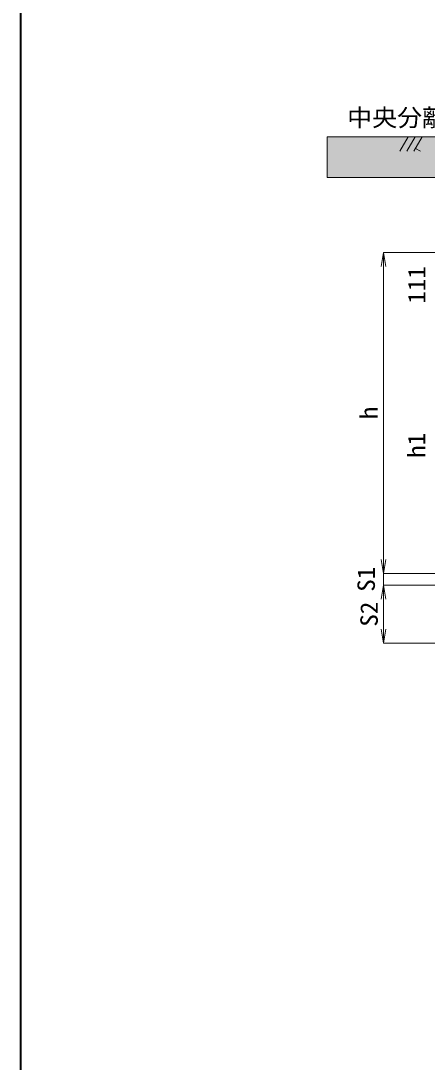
# Model space of a CAD drawing. Units: millimetres at full size; details may follow other scales. Extents: x 164402 to 209100, y 872507 to 885397.
# Drawn here: x 191547 to 192246, y 881608 to 883397 of the extents above; entities that cross this region are included whole.
import ezdxf
from ezdxf.enums import TextEntityAlignment as Align

# ---------------------------------------------------------------- set-up
doc = ezdxf.new("R2010")
doc.units = ezdxf.units.MM
doc.header["$LTSCALE"] = 40
for name, color, linetype, lineweight in [('0_2', 7, 'Continuous', 13), ('_0-0_', 7, 'Continuous', 20), ('ハッチング', 7, 'Continuous', 5), ('図枠', 7, 'Continuous', 5), ('寸法線', 7, 'Continuous', 13), ('補助線', 8, 'Continuous', 13)]:
    doc.layers.add(name, color=color, linetype=linetype, lineweight=lineweight)
doc.styles.add('ＭＳ 明朝', font='')
doc.styles.get('ＭＳ 明朝').set_extended_font_data('MS Mincho')

# ---------------------------------------------------------------- blocks, each defined once
blk = doc.blocks.new('open_arrow')
at = {"color": 0, "linetype": 'Continuous', "lineweight": -2}
blk.add_lwpolyline([(7.5, 1.25), (0, 0), (7.5, -1.25)], dxfattribs=at)

msp = doc.modelspace()

# ---------------------------------------------------------------- hatches: boundary and pattern name
at = {"layer": 'ハッチング'}
msp.add_hatch(color=256, dxfattribs=at).paths.add_polyline_path([(192678.23, 883127.29), (192688.23, 883127.29), (192693.23, 883137.29), (192703.23, 883137.29), (192708.23, 883127.29), (192728.23, 883127.29), (192732.8, 883191.3), (192739.23, 883197.29), (192733.23, 883197.29), (192678.23, 883197.29), (192074.19, 883197.29), (192074.19, 883127.29)])

# ---------------------------------------------------------------- linework, layer by layer
at = {"layer": '0_2', "lineweight": 5}
for p, q in [((192213.39, 883197.29), (192199.07, 883172.47)), ((192225.2, 883197.29), (192210.88, 883172.47)), ((192237.01, 883197.29), (192222.69, 883172.47)), ((192225.59, 883177.5), (192234.3, 883172.47))]:
    msp.add_line(p, q, dxfattribs=at)
at = {"layer": '_0-0_'}
msp.add_line((192678.23, 883197.29), (192074.19, 883197.29), dxfattribs=at)
at = {"layer": '図枠', "lineweight": 40}
msp.add_line((191547.4, 879147.22), (191547.4, 884687.22), dxfattribs=at)
at = {"layer": '寸法線'}
for p, q in [((192170.98, 882447.29), (192170.98, 882998.48)), ((192566.23, 882998.48), (192170.98, 882998.48)), ((192170.98, 882495.29), (192170.98, 882379.29)), ((192525.73, 882447.29), (192170.98, 882447.29)), ((192525.73, 882447.29), (192170.98, 882447.29)), ((192425.73, 882427.29), (192170.98, 882427.29)), ((192170.98, 882427.29), (192170.98, 882327.29)), ((192425.73, 882427.29), (192170.98, 882427.29)), ((192425.73, 882327.29), (192170.98, 882327.29))]:
    msp.add_line(p, q, dxfattribs=at)
at = {"layer": '補助線'}
msp.add_line((192074.19, 883197.29), (192074.19, 883127.29), dxfattribs=at)
at = {"layer": '補助線', "lineweight": 20}
msp.add_line((192678.23, 883127.29), (192074.19, 883127.29), dxfattribs=at)

# ---------------------------------------------------------------- block references
at = {"layer": '寸法線', "xscale": 3.2, "yscale": 3.2}
for p, rotation in [((192170.98, 882998.48), 270), ((192170.98, 882447.29), 90), ((192170.98, 882447.29), 90), ((192170.98, 882427.29), 270), ((192170.98, 882427.29), 270), ((192170.98, 882327.29), 90)]:
    msp.add_blockref('open_arrow', p, dxfattribs=dict(at, rotation=rotation))

# ---------------------------------------------------------------- texts
at = {"layer": '0_2', "style": 'ＭＳ 明朝', "width": 1.05}
msp.add_text('中央分離帯', height=30.02, dxfattribs=at).set_placement((192108.18, 883206.34), align=Align.BOTTOM_LEFT)
at = {"layer": '寸法線', "style": 'ＭＳ 明朝', "width": 1.05}
for s, p in [('111', (192227.8, 882942.88)), ('h', (192145.64, 882722.88)), ('h1', (192227.45, 882667.29)), ('S1', (192140.98, 882437.29)), ('S2', (192145.98, 882377.29))]:
    msp.add_text(s, height=30.02, rotation=90, dxfattribs=at).set_placement(p, align=Align.MIDDLE_CENTER)

doc.saveas('drawing.dxf')
